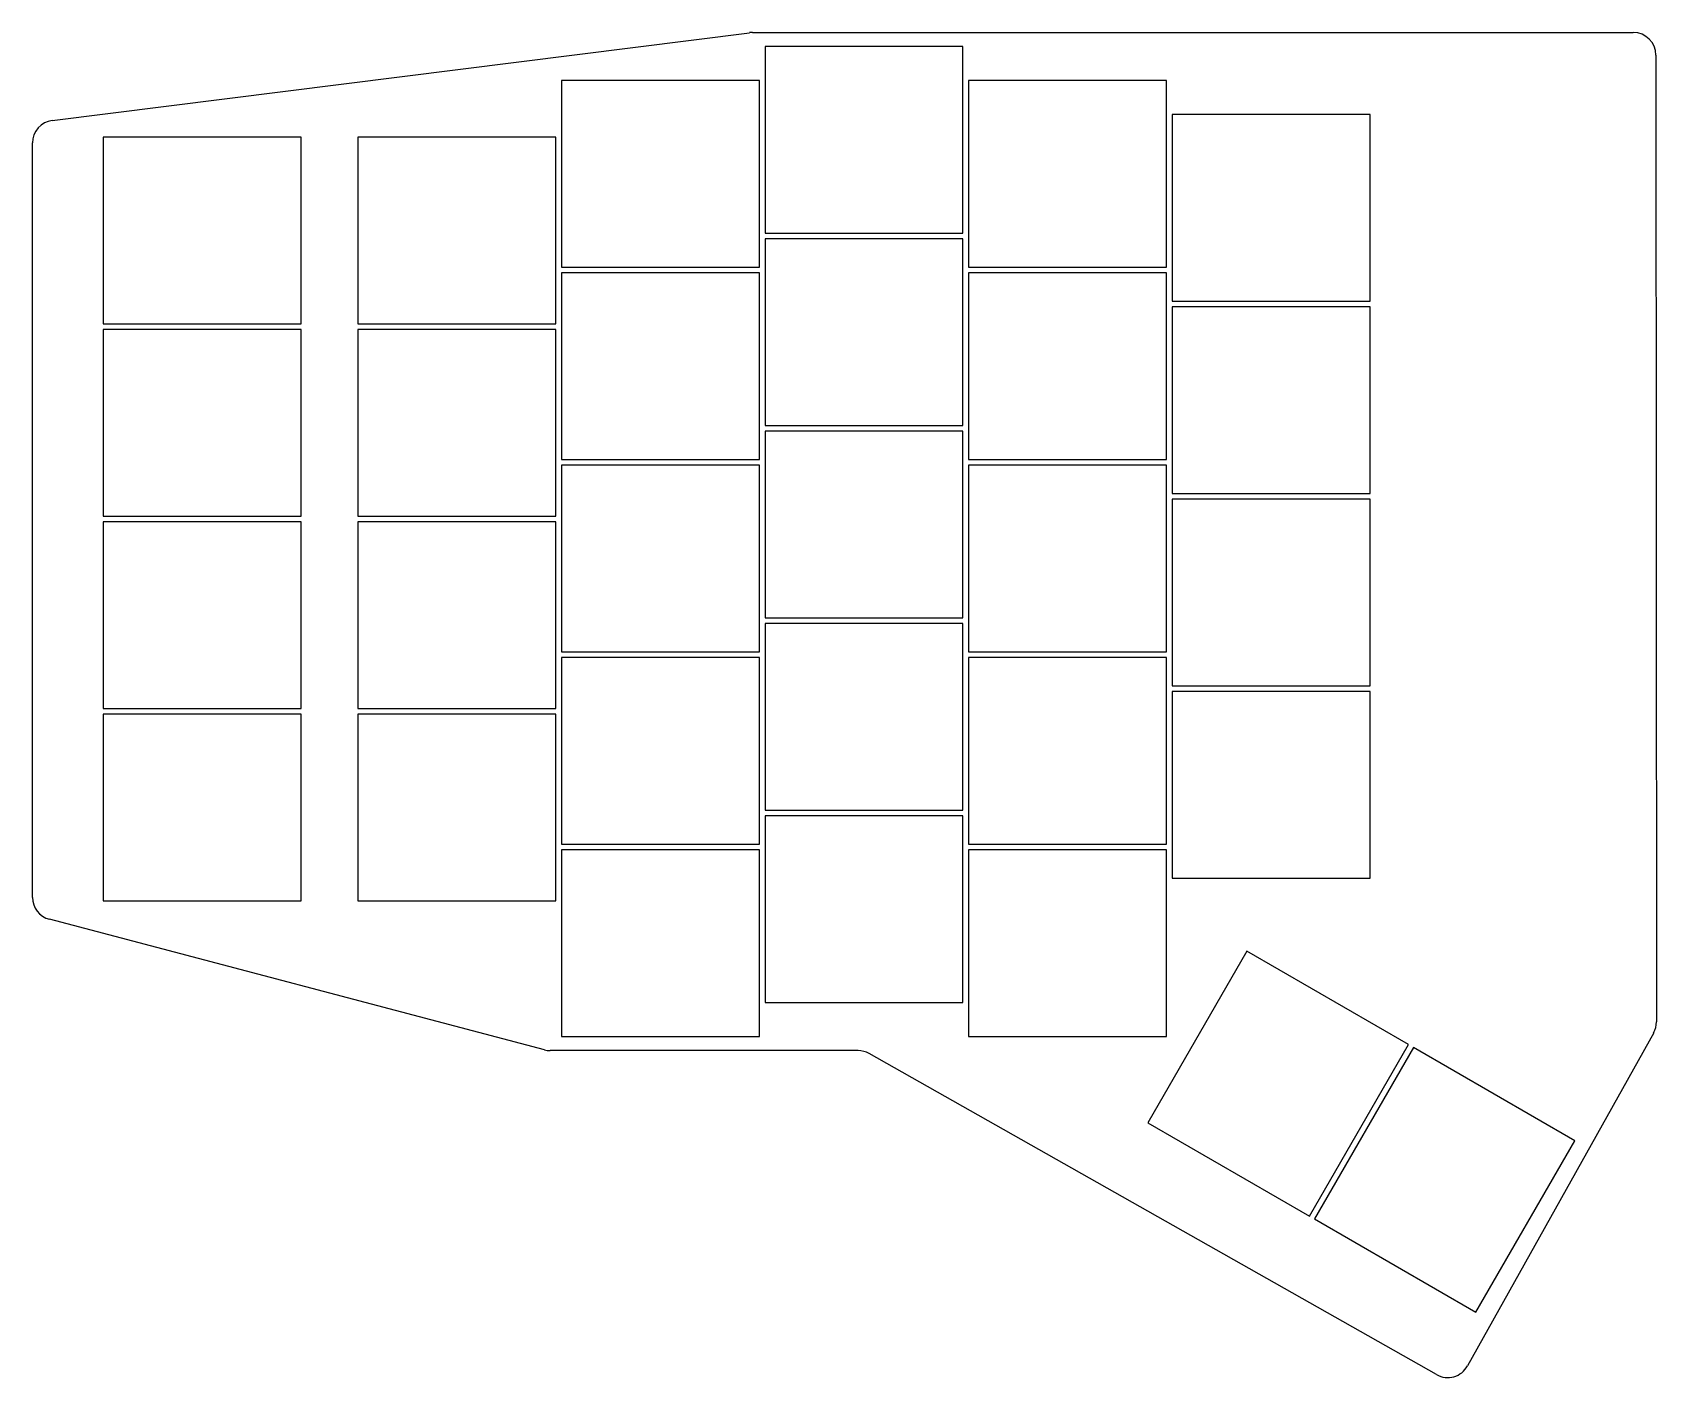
# Model space of a CAD drawing. Header units: millimetres. Extents: x -7 to 137, y -133 to -14.
import ezdxf

# ---------------------------------------------------------------- set-up
doc = ezdxf.new("R2010")
doc.units = ezdxf.units.MM

msp = doc.modelspace()

# ---------------------------------------------------------------- linework, layer by layer
for p, q in [((-5.25, -22.28), (56.38, -14.52)), ((56.63, -14.5), (134.5, -14.5)), ((75.25, -15.75), (57.75, -15.75)), ((57.75, -15.75), (57.75, -32.25)), ((75.25, -32.25), (75.25, -15.75)), ((136.5, -16.5), (136.55, -101.96)), ((57.25, -18.75), (39.75, -18.75)), ((39.75, -18.75), (39.75, -35.25)), ((57.25, -35.25), (57.25, -18.75)), ((93.25, -18.75), (75.75, -18.75)), ((75.75, -18.75), (75.75, -35.25)), ((93.25, -35.25), (93.25, -18.75)), ((111.25, -21.75), (93.75, -21.75)), ((93.75, -21.75), (93.75, -38.25)), ((111.25, -38.25), (111.25, -21.75)), ((-7, -90.96), (-7, -24.26)), ((16.75, -23.75), (-0.75, -23.75)), ((-0.75, -23.75), (-0.75, -40.25)), ((16.75, -40.25), (16.75, -23.75)), ((39.25, -23.75), (21.75, -23.75)), ((21.75, -23.75), (21.75, -40.25)), ((39.25, -40.25), (39.25, -23.75)), ((57.75, -32.25), (75.25, -32.25)), ((75.25, -32.75), (57.75, -32.75)), ((57.75, -32.75), (57.75, -49.25)), ((75.25, -49.25), (75.25, -32.75)), ((39.75, -35.25), (57.25, -35.25)), ((57.25, -35.75), (39.75, -35.75)), ((39.75, -35.75), (39.75, -52.25)), ((57.25, -52.25), (57.25, -35.75)), ((75.75, -35.25), (93.25, -35.25)), ((93.25, -35.75), (75.75, -35.75)), ((75.75, -35.75), (75.75, -52.25)), ((93.25, -52.25), (93.25, -35.75)), ((93.75, -38.25), (111.25, -38.25)), ((111.25, -38.75), (93.75, -38.75)), ((93.75, -38.75), (93.75, -55.25)), ((111.25, -55.25), (111.25, -38.75)), ((-0.75, -40.25), (16.75, -40.25)), ((16.75, -40.75), (-0.75, -40.75)), ((-0.75, -40.75), (-0.75, -57.25)), ((16.75, -57.25), (16.75, -40.75)), ((21.75, -40.25), (39.25, -40.25)), ((39.25, -40.75), (21.75, -40.75)), ((21.75, -40.75), (21.75, -57.25)), ((39.25, -57.25), (39.25, -40.75)), ((57.75, -49.25), (75.25, -49.25)), ((75.25, -49.75), (57.75, -49.75)), ((57.75, -49.75), (57.75, -66.25)), ((75.25, -66.25), (75.25, -49.75)), ((39.75, -52.25), (57.25, -52.25)), ((57.25, -52.75), (39.75, -52.75)), ((39.75, -52.75), (39.75, -69.25)), ((57.25, -69.25), (57.25, -52.75)), ((75.75, -52.25), (93.25, -52.25)), ((93.25, -52.75), (75.75, -52.75)), ((75.75, -52.75), (75.75, -69.25)), ((93.25, -69.25), (93.25, -52.75)), ((93.75, -55.25), (111.25, -55.25)), ((111.25, -55.75), (93.75, -55.75)), ((93.75, -55.75), (93.75, -72.25)), ((111.25, -72.25), (111.25, -55.75)), ((-0.75, -57.25), (16.75, -57.25)), ((21.75, -57.25), (39.25, -57.25)), ((16.75, -57.75), (-0.75, -57.75)), ((-0.75, -57.75), (-0.75, -74.25)), ((16.75, -74.25), (16.75, -57.75)), ((39.25, -57.75), (21.75, -57.75)), ((21.75, -57.75), (21.75, -74.25)), ((39.25, -74.25), (39.25, -57.75)), ((57.75, -66.25), (75.25, -66.25)), ((75.25, -66.75), (57.75, -66.75)), ((57.75, -66.75), (57.75, -83.25)), ((75.25, -83.25), (75.25, -66.75)), ((39.75, -69.25), (57.25, -69.25)), ((57.25, -69.75), (39.75, -69.75)), ((39.75, -69.75), (39.75, -86.25)), ((57.25, -86.25), (57.25, -69.75)), ((75.75, -69.25), (93.25, -69.25)), ((93.25, -69.75), (75.75, -69.75)), ((75.75, -69.75), (75.75, -86.25)), ((93.25, -86.25), (93.25, -69.75)), ((93.75, -72.25), (111.25, -72.25)), ((111.25, -72.75), (93.75, -72.75)), ((93.75, -72.75), (93.75, -89.25)), ((111.25, -89.25), (111.25, -72.75)), ((-0.75, -74.25), (16.75, -74.25)), ((21.75, -74.25), (39.25, -74.25)), ((16.75, -74.75), (-0.75, -74.75)), ((-0.75, -74.75), (-0.75, -91.25)), ((16.75, -91.25), (16.75, -74.75)), ((39.25, -74.75), (21.75, -74.75)), ((21.75, -74.75), (21.75, -91.25)), ((39.25, -91.25), (39.25, -74.75)), ((57.75, -83.25), (75.25, -83.25)), ((75.25, -83.75), (57.75, -83.75)), ((57.75, -83.75), (57.75, -100.25)), ((75.25, -100.25), (75.25, -83.75)), ((39.75, -86.25), (57.25, -86.25)), ((57.25, -86.75), (39.75, -86.75)), ((39.75, -86.75), (39.75, -103.25)), ((57.25, -103.25), (57.25, -86.75)), ((75.75, -86.25), (93.25, -86.25)), ((93.25, -86.75), (75.75, -86.75)), ((75.75, -86.75), (75.75, -103.25)), ((93.25, -103.25), (93.25, -86.75)), ((93.75, -89.25), (111.25, -89.25)), ((-0.75, -91.25), (16.75, -91.25)), ((21.75, -91.25), (39.25, -91.25)), ((38.25, -104.43), (-5.51, -92.89)), ((100.33, -95.72), (91.58, -110.87)), ((114.62, -103.97), (100.33, -95.72)), ((57.75, -100.25), (75.25, -100.25)), ((39.75, -103.25), (57.25, -103.25)), ((75.75, -103.25), (93.25, -103.25)), ((136.3, -102.94), (119.84, -132.37)), ((65.97, -104.5), (38.76, -104.5)), ((117.11, -133.14), (66.96, -104.76)), ((105.87, -119.12), (114.62, -103.97)), ((115.06, -104.22), (106.31, -119.37)), ((129.34, -112.47), (115.06, -104.22)), ((91.58, -110.87), (105.87, -119.12)), ((120.59, -127.62), (129.34, -112.47)), ((106.31, -119.37), (120.59, -127.62))]:
    msp.add_line(p, q)
for centre, start, end in [((56.63, -16.5), 90, 97.1805), ((134.5, -16.5), 0.034, 90), ((-5, -24.26), 97.1805, 180), ((-5, -90.96), 180, 255.2254), ((134.55, -101.96), 330.7902, 0.034), ((38.76, -102.5), 255.2254, 270), ((65.97, -106.5), 60.4973, 90), ((118.1, -131.4), 240.4973, 330.7902)]:
    msp.add_arc(centre, 2, start, end)

doc.saveas('drawing.dxf')
